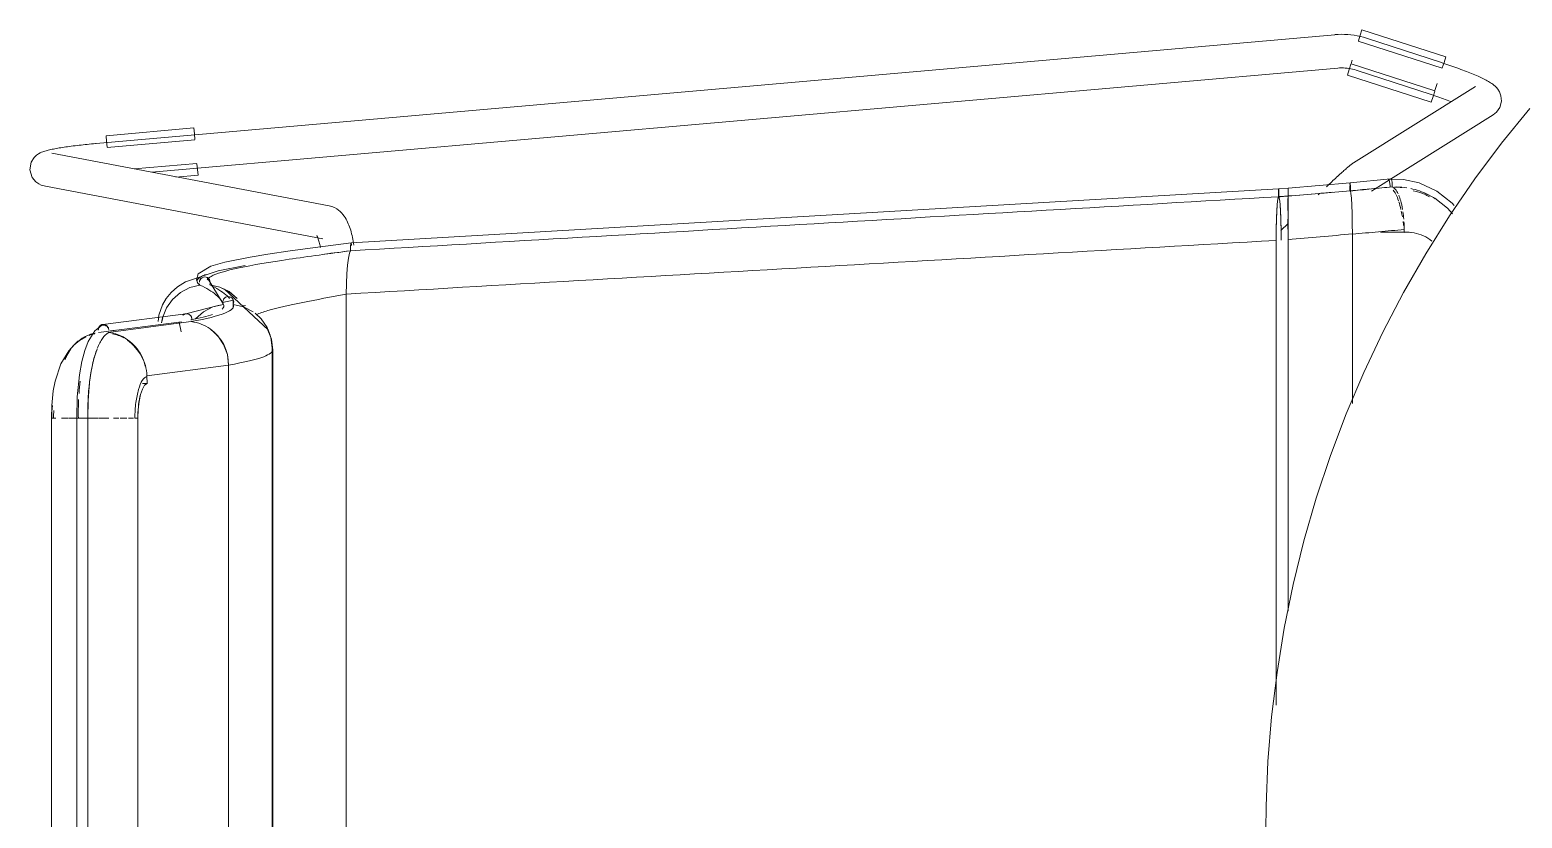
# Model space of a CAD drawing. Header units: millimetres. Extents: x 155927 to 317870, y -36033 to 97293.
# Drawn here: x 166205 to 166739, y 12310 to 12592 of the extents above; entities that cross this region are included whole.
import ezdxf

# ---------------------------------------------------------------- set-up
doc = ezdxf.new("R2010")
doc.units = ezdxf.units.MM
doc.header["$MEASUREMENT"] = 0
doc.layers.add('I-FURN', color=8, linetype='CONTINUOUS', lineweight=9)

msp = doc.modelspace()

# ---------------------------------------------------------------- linework, layer by layer
at = {"layer": 'I-FURN'}
for p, q in [((166681.13, 12590.31), (166681.76, 12592.26)), ((166681.76, 12592.26), (166711.76, 12582.57)), ((166672.07, 12590.54), (166228.75, 12551.6)), ((166672.12, 12590.55), (166672.07, 12590.55)), ((166673.26, 12590.63), (166672.12, 12590.55)), ((166674.4, 12590.66), (166673.26, 12590.63)), ((166675.54, 12590.64), (166674.4, 12590.66)), ((166676.68, 12590.58), (166675.54, 12590.64)), ((166677.82, 12590.47), (166676.68, 12590.58)), ((166678.95, 12590.32), (166677.82, 12590.47)), ((166680.08, 12590.12), (166678.95, 12590.32)), ((166681.19, 12589.88), (166680.08, 12590.12)), ((166680.45, 12588.22), (166710.46, 12578.53)), ((166680.49, 12588.34), (166681.13, 12590.31)), ((166682.3, 12589.59), (166681.19, 12589.88)), ((166683.39, 12589.26), (166682.3, 12589.59)), ((166710.21, 12580.55), (166683.39, 12589.26)), ((166677.88, 12580.25), (166678.25, 12581.41)), ((166711.76, 12582.57), (166711.13, 12580.62)), ((166248.77, 12541.31), (166673.12, 12578.59)), ((166673.12, 12578.59), (166673.78, 12578.64)), ((166673.78, 12578.64), (166674.45, 12578.66)), ((166674.45, 12578.66), (166675.11, 12578.65)), ((166675.11, 12578.65), (166675.77, 12578.61)), ((166675.77, 12578.61), (166676.43, 12578.55)), ((166676.43, 12578.55), (166677.09, 12578.47)), ((166676.54, 12576.11), (166677.17, 12578.06)), ((166676.54, 12576.11), (166706.55, 12566.42)), ((166677.09, 12578.47), (166677.74, 12578.35)), ((166677.17, 12578.06), (166677.81, 12580.03)), ((166677.74, 12578.35), (166678.38, 12578.21)), ((166707.85, 12570.46), (166677.85, 12580.15)), ((166678.38, 12578.21), (166679.03, 12578.05)), ((166679.03, 12578.05), (166679.66, 12577.86)), ((166679.66, 12577.86), (166679.68, 12577.85)), ((166679.68, 12577.85), (166706.5, 12569.14)), ((166710.66, 12580.4), (166710.21, 12580.55)), ((166711.13, 12580.62), (166710.5, 12578.65)), ((166711.4, 12580.15), (166710.66, 12580.4)), ((166712.14, 12579.91), (166711.4, 12580.15)), ((166712.87, 12579.66), (166712.14, 12579.91)), ((166713.6, 12579.41), (166712.87, 12579.66)), ((166714.32, 12579.16), (166713.6, 12579.41)), ((166715.04, 12578.9), (166714.32, 12579.16)), ((166715.75, 12578.65), (166715.04, 12578.9)), ((166716.44, 12578.39), (166715.75, 12578.65)), ((166717.13, 12578.14), (166716.44, 12578.39)), ((166717.81, 12577.88), (166717.13, 12578.14)), ((166718.48, 12577.63), (166717.81, 12577.88)), ((166719.13, 12577.38), (166718.48, 12577.63)), ((166719.77, 12577.12), (166719.13, 12577.38)), ((166720.4, 12576.87), (166719.77, 12577.12)), ((166721.01, 12576.62), (166720.4, 12576.87)), ((166721.6, 12576.38), (166721.01, 12576.62)), ((166722.18, 12576.13), (166721.6, 12576.38)), ((166722.74, 12575.89), (166722.18, 12576.13)), ((166723.29, 12575.65), (166722.74, 12575.89)), ((166722.36, 12572.06), (166678.78, 12544.75)), ((166707.88, 12570.56), (166708.68, 12573.04)), ((166723.81, 12575.41), (166723.29, 12575.65)), ((166724.32, 12575.18), (166723.81, 12575.41)), ((166724.82, 12574.94), (166724.32, 12575.18)), ((166725.29, 12574.71), (166724.82, 12574.94)), ((166725.75, 12574.48), (166725.29, 12574.71)), ((166726.19, 12574.26), (166725.75, 12574.48)), ((166726.61, 12574.03), (166726.19, 12574.26)), ((166727.02, 12573.8), (166726.61, 12574.03)), ((166727.42, 12573.56), (166727.02, 12573.8)), ((166727.81, 12573.32), (166727.42, 12573.56)), ((166728.2, 12573.06), (166727.81, 12573.32)), ((166728.59, 12572.78), (166728.2, 12573.06)), ((166728.99, 12572.47), (166728.59, 12572.78)), ((166729.42, 12572.1), (166728.99, 12572.47)), ((166729.88, 12571.64), (166729.42, 12572.1)), ((166730.4, 12571.01), (166729.88, 12571.64)), ((166730.97, 12570.1), (166730.4, 12571.01)), ((166706.83, 12569.03), (166706.5, 12569.14)), ((166707.18, 12568.37), (166706.55, 12566.42)), ((166707.52, 12568.8), (166706.83, 12569.03)), ((166707.81, 12570.34), (166707.18, 12568.37)), ((166708.21, 12568.57), (166707.52, 12568.8)), ((166708.89, 12568.34), (166708.21, 12568.57)), ((166709.57, 12568.1), (166708.89, 12568.34)), ((166710.25, 12567.87), (166709.57, 12568.1)), ((166710.91, 12567.63), (166710.25, 12567.87)), ((166711.57, 12567.4), (166710.91, 12567.63)), ((166712.22, 12567.16), (166711.57, 12567.4)), ((166712.85, 12566.93), (166712.22, 12567.16)), ((166713.48, 12566.69), (166712.85, 12566.93)), ((166731.49, 12568.72), (166730.97, 12570.1)), ((166731.08, 12564.51), (166731.67, 12566.74)), ((166731.67, 12566.74), (166731.49, 12568.72)), ((166691.97, 12538.86), (166728.73, 12561.89)), ((166729.85, 12562.78), (166728.73, 12561.89)), ((166729.85, 12562.78), (166731.08, 12564.51)), ((166741.83, 12564.17), (166731.75, 12551.75)), ((166232.36, 12554.41), (166263.77, 12557.17)), ((166263.77, 12557.17), (166263.95, 12555.13)), ((166263.95, 12555.13), (166264.13, 12553.06)), ((166210.87, 12549.03), (166211.27, 12549.14)), ((166211.27, 12549.14), (166211.69, 12549.25)), ((166211.69, 12549.25), (166212.11, 12549.35)), ((166212.11, 12549.35), (166212.56, 12549.44)), ((166212.56, 12549.44), (166213.02, 12549.54)), ((166213.02, 12549.54), (166213.49, 12549.64)), ((166213.49, 12549.64), (166213.99, 12549.73)), ((166213.99, 12549.73), (166214.5, 12549.83)), ((166214.5, 12549.83), (166215.04, 12549.92)), ((166215.04, 12549.92), (166215.59, 12550.01)), ((166215.59, 12550.01), (166216.16, 12550.1)), ((166216.16, 12550.1), (166216.74, 12550.2)), ((166216.74, 12550.2), (166217.35, 12550.29)), ((166217.35, 12550.29), (166217.97, 12550.38)), ((166217.97, 12550.38), (166218.6, 12550.47)), ((166218.6, 12550.47), (166219.25, 12550.56)), ((166219.25, 12550.56), (166219.91, 12550.64)), ((166219.91, 12550.64), (166220.59, 12550.73)), ((166220.59, 12550.73), (166221.28, 12550.82)), ((166221.28, 12550.82), (166221.97, 12550.9)), ((166221.97, 12550.9), (166222.68, 12550.98)), ((166222.68, 12550.98), (166223.4, 12551.07)), ((166223.4, 12551.07), (166224.13, 12551.15)), ((166224.13, 12551.15), (166224.86, 12551.22)), ((166224.86, 12551.22), (166225.6, 12551.3)), ((166225.6, 12551.3), (166226.34, 12551.37)), ((166226.34, 12551.37), (166227.09, 12551.45)), ((166227.09, 12551.45), (166227.84, 12551.52)), ((166227.84, 12551.52), (166228.59, 12551.58)), ((166228.59, 12551.58), (166228.75, 12551.6)), ((166232.54, 12552.37), (166232.36, 12554.41)), ((166232.72, 12550.3), (166232.54, 12552.37)), ((166232.73, 12550.18), (166264.14, 12552.94)), ((166731.75, 12551.75), (166722.18, 12538.93)), ((166205.08, 12542.22), (166205.56, 12544.98)), ((166205.56, 12544.98), (166206.6, 12546.63)), ((166206.6, 12546.63), (166207.51, 12547.49)), ((166207.51, 12547.49), (166208.21, 12547.96)), ((166208.21, 12547.96), (166208.77, 12548.27)), ((166208.77, 12548.27), (166209.25, 12548.48)), ((166209.25, 12548.48), (166209.68, 12548.65)), ((166209.68, 12548.65), (166210.08, 12548.79)), ((166210.08, 12548.79), (166210.48, 12548.92)), ((166210.48, 12548.92), (166210.87, 12549.03)), ((166312.19, 12529.3), (166212.9, 12548.12)), ((166264.88, 12544.49), (166242.4, 12542.52)), ((166264.89, 12544.37), (166265.08, 12542.3)), ((166677.52, 12543.83), (166677.29, 12543.64)), ((166677.74, 12544.01), (166677.52, 12543.83)), ((166677.97, 12544.18), (166677.74, 12544.01)), ((166678.2, 12544.35), (166677.97, 12544.18)), ((166678.45, 12544.54), (166678.2, 12544.35)), ((166678.78, 12544.75), (166678.45, 12544.54)), ((166205.91, 12539.47), (166205.08, 12542.22)), ((166205.91, 12539.47), (166207.23, 12537.89)), ((166257.36, 12539.57), (166265.26, 12540.26)), ((166265.08, 12542.3), (166265.26, 12540.26)), ((166671.83, 12538.74), (166671.39, 12538.33)), ((166672.27, 12539.15), (166671.83, 12538.74)), ((166672.69, 12539.54), (166672.27, 12539.15)), ((166673.1, 12539.92), (166672.69, 12539.54)), ((166673.51, 12540.29), (166673.1, 12539.92)), ((166673.9, 12540.64), (166673.51, 12540.29)), ((166674.27, 12540.98), (166673.9, 12540.64)), ((166674.64, 12541.31), (166674.27, 12540.98)), ((166674.99, 12541.63), (166674.64, 12541.31)), ((166675.33, 12541.93), (166674.99, 12541.63)), ((166675.65, 12542.22), (166675.33, 12541.93)), ((166675.96, 12542.49), (166675.65, 12542.22)), ((166676.25, 12542.75), (166675.96, 12542.49)), ((166676.53, 12542.99), (166676.25, 12542.75)), ((166676.8, 12543.22), (166676.53, 12542.99)), ((166677.05, 12543.44), (166676.8, 12543.22)), ((166677.29, 12543.64), (166677.05, 12543.44)), ((166677.51, 12537.5), (166692, 12538.93)), ((166685.15, 12534.58), (166691.59, 12538.62)), ((166696.57, 12538.72), (166691.11, 12538.8)), ((166702.22, 12537.5), (166696.57, 12538.72)), ((166722.18, 12538.93), (166713.12, 12525.74)), ((166207.23, 12537.89), (166208.31, 12537.14)), ((166208.31, 12537.14), (166209.12, 12536.77)), ((166209.12, 12536.77), (166209.74, 12536.55)), ((166209.74, 12536.55), (166210.25, 12536.42)), ((166210.25, 12536.42), (166210.67, 12536.33)), ((166210.67, 12536.33), (166309.96, 12517.51)), ((166320.04, 12516.11), (166651.95, 12535.4)), ((166651.86, 12534.47), (166651.84, 12534.02)), ((166651.84, 12534.02), (166651.84, 12533.53)), ((166651.84, 12533.53), (166651.84, 12533.04)), ((166651.87, 12534.85), (166651.86, 12534.47)), ((166651.9, 12535.15), (166651.87, 12534.85)), ((166651.92, 12535.33), (166651.9, 12535.15)), ((166651.95, 12535.4), (166651.92, 12535.33)), ((166655.31, 12535.67), (166651.95, 12535.41)), ((166651.98, 12535.33), (166651.95, 12535.4)), ((166652, 12535.14), (166651.98, 12535.33)), ((166652.03, 12534.85), (166652, 12535.14)), ((166652.04, 12534.47), (166652.03, 12534.85)), ((166652.06, 12534.01), (166652.04, 12534.47)), ((166652.06, 12533.52), (166652.06, 12534.01)), ((166652.06, 12533.03), (166652.06, 12533.52)), ((166655.31, 12535.61), (166655.3, 12535.42)), ((166655.3, 12535.42), (166655.31, 12535.6)), ((166655.3, 12535.12), (166655.3, 12535.42)), ((166655.3, 12535.42), (166655.3, 12535.12)), ((166655.3, 12534.74), (166655.3, 12535.12)), ((166655.3, 12535.12), (166655.3, 12534.74)), ((166655.3, 12534.29), (166655.3, 12534.74)), ((166655.3, 12534.74), (166655.3, 12534.29)), ((166655.3, 12533.8), (166655.3, 12534.29)), ((166655.3, 12534.29), (166655.3, 12533.8)), ((166655.3, 12533.3), (166655.3, 12533.8)), ((166655.3, 12533.8), (166655.3, 12533.3)), ((166655.3, 12532.83), (166655.3, 12533.3)), ((166655.3, 12533.3), (166655.3, 12532.83)), ((166655.31, 12535.68), (166677.51, 12537.5)), ((166655.31, 12535.61), (166655.31, 12535.68)), ((166655.31, 12535.68), (166655.31, 12535.61)), ((166655.31, 12535.6), (166655.31, 12535.67)), ((166655.31, 12535.67), (166655.31, 12535.61)), ((166655.31, 12535.61), (166655.31, 12535.42)), ((166655.31, 12535.42), (166655.31, 12535.61)), ((166655.31, 12535.42), (166655.31, 12535.13)), ((166655.31, 12535.13), (166655.31, 12535.42)), ((166655.31, 12535.13), (166655.32, 12534.74)), ((166655.32, 12534.75), (166655.31, 12535.13)), ((166655.32, 12534.3), (166655.32, 12534.75)), ((166655.32, 12534.74), (166655.32, 12534.29)), ((166655.32, 12533.81), (166655.32, 12534.3)), ((166655.32, 12534.29), (166655.32, 12533.8)), ((166655.32, 12533.31), (166655.32, 12533.81)), ((166655.32, 12533.8), (166655.32, 12533.31)), ((166655.32, 12533.31), (166655.32, 12532.84)), ((166655.32, 12532.84), (166655.32, 12533.31)), ((166666.55, 12533.77), (166666.05, 12533.29)), ((166669.52, 12536.59), (166669.04, 12536.13)), ((166670, 12537.03), (166669.52, 12536.59)), ((166670.47, 12537.47), (166670, 12537.03)), ((166670.93, 12537.91), (166670.47, 12537.47)), ((166671.39, 12538.33), (166670.93, 12537.91)), ((166677.42, 12536.58), (166677.41, 12536.13)), ((166677.41, 12536.12), (166677.42, 12536.58)), ((166677.41, 12536.13), (166677.41, 12535.64)), ((166677.41, 12535.63), (166677.41, 12536.12)), ((166677.41, 12535.64), (166677.41, 12535.14)), ((166677.41, 12535.14), (166677.41, 12535.63)), ((166677.41, 12535.14), (166677.42, 12534.67)), ((166677.42, 12534.66), (166677.41, 12535.14)), ((166677.46, 12537.25), (166677.44, 12536.96)), ((166677.44, 12536.96), (166677.46, 12537.25)), ((166677.48, 12537.44), (166677.46, 12537.25)), ((166677.46, 12537.25), (166677.48, 12537.44)), ((166677.51, 12537.5), (166677.48, 12537.44)), ((166677.48, 12537.44), (166677.51, 12537.5)), ((166677.51, 12537.5), (166677.54, 12537.43)), ((166677.54, 12537.44), (166677.51, 12537.5)), ((166677.56, 12537.25), (166677.54, 12537.44)), ((166677.58, 12536.95), (166677.56, 12537.25)), ((166677.56, 12537.24), (166677.58, 12536.95)), ((166677.6, 12536.57), (166677.58, 12536.95)), ((166677.58, 12536.95), (166677.6, 12536.56)), ((166677.61, 12536.11), (166677.6, 12536.57)), ((166677.6, 12536.56), (166677.61, 12536.11)), ((166677.6, 12534.65), (166677.61, 12535.12)), ((166677.61, 12535.12), (166677.6, 12534.65)), ((166677.6, 12534.65), (166677.79, 12533.77)), ((166677.8, 12533.76), (166677.6, 12534.65)), ((166677.61, 12535.62), (166677.61, 12536.11)), ((166677.61, 12536.11), (166677.61, 12535.62)), ((166677.61, 12535.12), (166677.61, 12535.62)), ((166677.61, 12535.62), (166677.61, 12535.12)), ((166677.8, 12533.76), (166677.97, 12532.05)), ((166677.97, 12532.03), (166677.8, 12533.76)), ((166708.53, 12534.6), (166702.22, 12537.5)), ((166707.82, 12532.03), (166704.13, 12533.94)), ((166714.06, 12530.26), (166708.53, 12534.6)), ((166312.19, 12529.3), (166313.18, 12529.05)), ((166313.18, 12529.05), (166314.08, 12528.68)), ((166314.08, 12528.68), (166314.87, 12528.24)), ((166314.87, 12528.24), (166315.55, 12527.76)), ((166651.45, 12529.93), (166651.28, 12527.43)), ((166651.64, 12531.68), (166651.45, 12529.93)), ((166651.85, 12532.57), (166651.64, 12531.68)), ((166651.84, 12533.04), (166651.85, 12532.57)), ((166652.05, 12532.56), (166652.06, 12533.03)), ((166652.26, 12531.66), (166652.05, 12532.56)), ((166652.45, 12529.91), (166652.26, 12531.66)), ((166652.61, 12527.41), (166652.45, 12529.91)), ((166655.26, 12527.68), (166655.27, 12530.18)), ((166655.27, 12530.18), (166655.26, 12527.69)), ((166655.29, 12531.94), (166655.27, 12530.18)), ((166655.27, 12530.18), (166655.29, 12531.93)), ((166655.32, 12532.84), (166655.33, 12531.95)), ((166655.33, 12531.95), (166655.32, 12532.84)), ((166655.33, 12531.95), (166655.34, 12530.2)), ((166655.34, 12530.2), (166655.33, 12531.95)), ((166655.34, 12530.2), (166655.36, 12527.7)), ((166655.36, 12527.7), (166655.34, 12530.2)), ((166678.13, 12529.55), (166677.97, 12532.03)), ((166677.97, 12532.03), (166678.12, 12529.59)), ((166678.12, 12529.59), (166678.24, 12526.52)), ((166678.24, 12526.45), (166678.13, 12529.55)), ((166712.4, 12528.53), (166707.82, 12532.03)), ((166714.13, 12526.45), (166712.4, 12528.53)), ((166714.7, 12529.47), (166714.06, 12530.26)), ((166315.55, 12527.76), (166316.15, 12527.25)), ((166316.15, 12527.25), (166316.67, 12526.73)), ((166316.67, 12526.73), (166317.12, 12526.2)), ((166317.12, 12526.2), (166317.52, 12525.67)), ((166317.52, 12525.67), (166317.88, 12525.13)), ((166317.88, 12525.13), (166318.21, 12524.59)), ((166318.21, 12524.59), (166318.5, 12524.06)), ((166318.5, 12524.06), (166318.77, 12523.5)), ((166318.77, 12523.5), (166319.02, 12522.94)), ((166319.02, 12522.94), (166319.26, 12522.37)), ((166651.16, 12524.3), (166651.08, 12520.73)), ((166651.28, 12527.43), (166651.16, 12524.3)), ((166652.74, 12524.29), (166652.61, 12527.41)), ((166655.37, 12523.01), (166652.7, 12520.44)), ((166652.82, 12520.74), (166652.74, 12524.29)), ((166655.25, 12521), (166655.25, 12524.56)), ((166655.25, 12524.56), (166655.25, 12521)), ((166655.36, 12527.7), (166655.36, 12524.57)), ((166655.36, 12524.57), (166655.36, 12527.7)), ((166655.37, 12521), (166655.36, 12524.57)), ((166655.36, 12524.56), (166655.37, 12521)), ((166678.24, 12526.45), (166678.31, 12523.01)), ((166678.31, 12523.01), (166678.24, 12526.45)), ((166678.34, 12519.15), (166678.31, 12522.92)), ((166678.31, 12522.92), (166678.34, 12519.27)), ((166713.12, 12525.74), (166704.6, 12512.2)), ((166307.73, 12518.73), (166307.75, 12518.71)), ((166307.75, 12518.71), (166307.79, 12518.64)), ((166307.79, 12518.64), (166307.84, 12518.55)), ((166307.84, 12518.55), (166307.91, 12518.4)), ((166307.91, 12518.4), (166308, 12518.2)), ((166308, 12518.2), (166308.09, 12517.97)), ((166308.09, 12517.97), (166308.19, 12517.7)), ((166308.19, 12517.7), (166308.3, 12517.4)), ((166308.3, 12517.4), (166308.41, 12517.06)), ((166319.26, 12522.37), (166319.48, 12521.79)), ((166319.48, 12521.79), (166319.68, 12521.2)), ((166319.68, 12521.2), (166319.88, 12520.6)), ((166319.88, 12520.6), (166320.06, 12519.98)), ((166320.06, 12519.98), (166320.23, 12519.35)), ((166320.23, 12519.35), (166320.39, 12518.71)), ((166320.39, 12518.71), (166320.55, 12518.05)), ((166320.55, 12518.05), (166320.69, 12517.38)), ((166320.69, 12517.38), (166320.82, 12516.7)), ((166651.08, 12520.73), (166651.06, 12516.95)), ((166652.84, 12517.06), (166652.82, 12520.74)), ((166655.37, 12521), (166655.37, 12517.21)), ((166655.37, 12517.21), (166655.37, 12521)), ((166655.37, 12517.21), (166655.37, 12384.38)), ((166655.37, 12384.38), (166655.37, 12517.21)), ((166678.34, 12458.6), (166678.34, 12519.15)), ((166678.34, 12519.15), (166678.34, 12458.6)), ((166698.13, 12519.86), (166688.38, 12519.86)), ((166696.89, 12520.85), (166696.89, 12519.81)), ((166290.24, 12512.02), (166283.92, 12510.98)), ((166298.25, 12513.2), (166290.24, 12512.02)), ((166308.18, 12514.56), (166298.25, 12513.2)), ((166320.04, 12516.11), (166308.18, 12514.56)), ((166308.41, 12517.06), (166308.52, 12516.7)), ((166308.52, 12516.7), (166308.62, 12516.3)), ((166308.62, 12516.3), (166308.73, 12515.88)), ((166308.73, 12515.88), (166308.83, 12515.43)), ((166308.83, 12515.43), (166308.93, 12514.96)), ((166308.93, 12514.96), (166309.03, 12514.47)), ((166319.45, 12512.34), (166319.08, 12510.6)), ((166319.09, 12510.61), (166319.45, 12512.34)), ((166319.45, 12512.34), (166319.85, 12513.25)), ((166319.85, 12513.25), (166319.45, 12512.34)), ((166319.84, 12514.71), (166319.83, 12514.21)), ((166319.83, 12514.22), (166319.84, 12514.71)), ((166319.83, 12513.72), (166319.83, 12514.22)), ((166319.83, 12514.21), (166319.83, 12513.72)), ((166319.83, 12513.72), (166319.85, 12513.25)), ((166319.85, 12513.25), (166319.83, 12513.72)), ((166319.86, 12515.16), (166319.84, 12514.71)), ((166319.84, 12514.71), (166319.86, 12515.16)), ((166319.89, 12515.55), (166319.86, 12515.16)), ((166319.86, 12515.16), (166319.89, 12515.55)), ((166319.89, 12515.55), (166319.94, 12515.85)), ((166319.94, 12515.84), (166319.89, 12515.55)), ((166320.09, 12516.05), (166320.04, 12516.11)), ((166320.04, 12516.11), (166320.09, 12516.05)), ((166320.14, 12515.87), (166320.19, 12515.58)), ((166320.19, 12515.57), (166320.14, 12515.86)), ((166320.19, 12515.58), (166320.22, 12515.2)), ((166320.22, 12515.19), (166320.19, 12515.57)), ((166320.82, 12516.7), (166320.95, 12516.01)), ((166320.95, 12516.01), (166321.06, 12515.3)), ((166651.06, 12516.95), (166651.06, 12350.68)), ((166651.06, 12350.68), (166651.06, 12516.95)), ((166704.6, 12512.2), (166696.63, 12498.32)), ((166269.9, 12507.78), (166265.27, 12505.01)), ((166274.9, 12509.18), (166269.9, 12507.78)), ((166282.13, 12508), (166272.46, 12506.1)), ((166283.92, 12510.98), (166274.9, 12509.18)), ((166318.77, 12508.1), (166318.53, 12505)), ((166318.54, 12505.05), (166318.77, 12508.1)), ((166319.08, 12510.6), (166318.77, 12508.1)), ((166318.78, 12508.13), (166319.09, 12510.6)), ((166260.75, 12502.11), (166257.92, 12500.3)), ((166272.46, 12506.1), (166260.75, 12502.11)), ((166265.27, 12505.01), (166264.74, 12502.82)), ((166264.74, 12502.82), (166265.03, 12501.91)), ((166265.75, 12501.97), (166265.82, 12502.46)), ((166265.82, 12502.46), (166265.75, 12501.97)), ((166265.96, 12501), (166265.79, 12501.47)), ((166265.79, 12501.47), (166265.95, 12501)), ((166266.02, 12502.92), (166265.82, 12502.46)), ((166265.82, 12502.46), (166266.02, 12502.91)), ((166266.32, 12503.31), (166266.02, 12502.92)), ((166266.02, 12502.91), (166266.33, 12503.3)), ((166266.72, 12503.61), (166266.32, 12503.31)), ((166266.33, 12503.3), (166266.72, 12503.6)), ((166266.72, 12503.6), (166267.17, 12503.8)), ((166267.17, 12503.8), (166266.72, 12503.61)), ((166267.17, 12503.8), (166267.66, 12503.87)), ((166267.66, 12503.87), (166267.17, 12503.8)), ((166267.66, 12503.87), (166268.14, 12503.81)), ((166268.14, 12503.82), (166267.66, 12503.87)), ((166268.6, 12503.63), (166268.14, 12503.82)), ((166268.14, 12503.81), (166268.6, 12503.63)), ((166268.51, 12503.68), (166274.22, 12494.29)), ((166268.6, 12503.63), (166269, 12503.34)), ((166269.01, 12503.34), (166268.6, 12503.63)), ((166269, 12503.34), (166269.32, 12502.96)), ((166269.32, 12502.97), (166269.01, 12503.34)), ((166269.53, 12502.52), (166269.32, 12502.97)), ((166269.32, 12502.96), (166269.53, 12502.51)), ((166269.59, 12501.52), (166269.44, 12501.05)), ((166269.44, 12501.05), (166269.59, 12501.52)), ((166269.62, 12502.02), (166269.53, 12502.52)), ((166269.53, 12502.51), (166269.62, 12502.02)), ((166269.62, 12502.02), (166269.59, 12501.52)), ((166269.59, 12501.52), (166269.62, 12502.02)), ((166318.32, 12497.77), (166318.38, 12501.47)), ((166318.38, 12501.46), (166318.32, 12497.7)), ((166318.38, 12501.53), (166318.53, 12505)), ((166318.53, 12505), (166318.38, 12501.46)), ((166253.9, 12496.14), (166252.56, 12493.87)), ((166255.68, 12498.3), (166253.9, 12496.14)), ((166256.18, 12495.87), (166254, 12492.79)), ((166257.92, 12500.3), (166255.68, 12498.3)), ((166259, 12498.35), (166256.18, 12495.87)), ((166262.32, 12500.09), (166259, 12498.35)), ((166265.95, 12501), (166262.32, 12500.09)), ((166269.44, 12501.05), (166273.05, 12500.26)), ((166273.06, 12500.27), (166269.44, 12501.05)), ((166273.05, 12500.26), (166276.38, 12498.61)), ((166276.38, 12498.63), (166273.06, 12500.27)), ((166274.21, 12495.5), (166274.41, 12495.95)), ((166274.41, 12495.95), (166274.21, 12495.5)), ((166274.41, 12495.95), (166274.72, 12496.33)), ((166274.72, 12496.33), (166274.41, 12495.95)), ((166274.71, 12499.56), (166290.4, 12484.96)), ((166275.12, 12496.63), (166274.72, 12496.33)), ((166274.72, 12496.33), (166275.13, 12496.62)), ((166275.59, 12496.82), (166275.12, 12496.63)), ((166275.13, 12496.62), (166275.59, 12496.81)), ((166275.59, 12496.81), (166276.08, 12496.88)), ((166276.08, 12496.88), (166275.59, 12496.82)), ((166276.08, 12496.88), (166276.57, 12496.81)), ((166276.57, 12496.82), (166276.08, 12496.88)), ((166279.21, 12496.22), (166276.38, 12498.63)), ((166276.38, 12498.61), (166279.22, 12496.22)), ((166277.03, 12496.63), (166276.57, 12496.82)), ((166276.57, 12496.81), (166277.03, 12496.62)), ((166277.43, 12496.33), (166277.03, 12496.63)), ((166277.03, 12496.62), (166277.43, 12496.33)), ((166277.43, 12496.33), (166277.74, 12495.95)), ((166277.75, 12495.95), (166277.43, 12496.33)), ((166277.74, 12495.95), (166277.95, 12495.5)), ((166277.95, 12495.5), (166277.75, 12495.95)), ((166277.8, 12495.85), (166277.85, 12492.97)), ((166318.32, 12497.7), (166318.32, 12114.3)), ((166318.32, 12114.3), (166318.32, 12497.7)), ((166696.63, 12498.32), (166689.22, 12484.15)), ((166231.16, 12486.87), (166260.94, 12490.73)), ((166252.56, 12493.87), (166251.27, 12490.27)), ((166254, 12492.79), (166252.6, 12489.28)), ((166260.26, 12490.49), (166259.88, 12490.2)), ((166260.7, 12490.68), (166260.26, 12490.49)), ((166261.17, 12490.74), (166260.7, 12490.68)), ((166260.86, 12490.71), (166272.48, 12493.68)), ((166261.64, 12490.68), (166261.17, 12490.74)), ((166262.08, 12490.49), (166261.64, 12490.68)), ((166262.47, 12490.19), (166262.08, 12490.49)), ((166267.21, 12491.39), (166264.34, 12488.89)), ((166270.61, 12493.15), (166267.21, 12491.39)), ((166274.32, 12494.04), (166270.61, 12493.15)), ((166272.48, 12493.68), (166274.34, 12494.01)), ((166277.93, 12495.55), (166274.04, 12494.72)), ((166274.21, 12495.5), (166274.12, 12495.01)), ((166274.12, 12495.01), (166274.16, 12494.51)), ((166274.13, 12495), (166274.21, 12495.5)), ((166274.16, 12494.51), (166274.13, 12495)), ((166274.33, 12494.04), (166274.16, 12494.51)), ((166274.16, 12494.51), (166274.32, 12494.04)), ((166277.99, 12494.51), (166277.83, 12494.04)), ((166277.83, 12494.04), (166277.99, 12494.51)), ((166281.54, 12493.15), (166277.83, 12494.04)), ((166277.95, 12495.5), (166278.03, 12495)), ((166278.03, 12495.01), (166277.95, 12495.5)), ((166277.99, 12494.51), (166278.03, 12495.01)), ((166278.03, 12495), (166277.99, 12494.51)), ((166284.94, 12491.39), (166281.54, 12493.15)), ((166281.54, 12493.14), (166284.93, 12491.39)), ((166287.81, 12488.89), (166285.65, 12490.88)), ((166285.65, 12490.87), (166287.81, 12488.88)), ((166230.66, 12486.52), (166228.28, 12484.62)), ((166229.6, 12484.03), (166259.3, 12487.88)), ((166262.85, 12487.9), (166233.15, 12484.06)), ((166251.27, 12490.27), (166250.97, 12488)), ((166252.6, 12489.28), (166252.23, 12487.53)), ((166252.24, 12487.53), (166252.61, 12489.27)), ((166258.52, 12487.75), (166259.21, 12484.26)), ((166262.77, 12489.81), (166262.47, 12490.19)), ((166262.96, 12489.36), (166262.77, 12489.81)), ((166263.04, 12488.87), (166262.96, 12489.36)), ((166263, 12488.37), (166263.04, 12488.87)), ((166272.35, 12482.78), (166269.61, 12485.27)), ((166289.98, 12485.75), (166287.81, 12488.89)), ((166287.81, 12488.88), (166289.98, 12485.75)), ((166289.81, 12486.06), (166291.53, 12481.6)), ((166289.98, 12485.75), (166291.34, 12482.18)), ((166291.35, 12482.18), (166289.98, 12485.75)), ((166222.9, 12481.16), (166220.83, 12479.49)), ((166225.17, 12482.49), (166222.9, 12481.16)), ((166225.98, 12480.8), (166224.79, 12477.63)), ((166228.28, 12484.62), (166225.98, 12480.8)), ((166235.57, 12484.81), (166233.13, 12484.49)), ((166274.43, 12479.67), (166272.35, 12482.78)), ((166290.4, 12484.96), (166291.11, 12483.04)), ((166291.34, 12482.18), (166291.82, 12478.39)), ((166291.82, 12478.39), (166291.35, 12482.18)), ((166291.53, 12481.6), (166291.97, 12477.85)), ((166689.22, 12484.15), (166682.38, 12469.68)), ((166219, 12477.51), (166216.13, 12472.8)), ((166220.83, 12479.49), (166219, 12477.51)), ((166224.79, 12477.63), (166223.71, 12473.59)), ((166228.03, 12474.66), (166227.06, 12470.22)), ((166229.12, 12478.09), (166228.03, 12474.66)), ((166275.75, 12476.12), (166274.43, 12479.67)), ((166276.22, 12472.35), (166275.75, 12476.12)), ((166291.82, 12478.39), (166291.82, 12133.6)), ((166291.82, 12133.6), (166291.82, 12478.39)), ((166291.97, 12438.94), (166291.97, 12477.85)), ((166216.13, 12472.8), (166214.11, 12466.65)), ((166223.71, 12473.59), (166222.84, 12468.87)), ((166227.06, 12470.22), (166226.47, 12466.21)), ((166246.95, 12468.49), (166276.22, 12472.35)), ((166276.22, 12472.35), (166276.22, 12139.64)), ((166276.22, 12139.64), (166276.22, 12472.35)), ((166682.38, 12469.68), (166676.13, 12454.96)), ((166214.11, 12466.65), (166213.46, 12463.15)), ((166222.84, 12468.87), (166222.04, 12460.98)), ((166226.47, 12466.21), (166225.93, 12459.65)), ((166244.69, 12461.8), (166245.36, 12463.79)), ((166247.01, 12465.78), (166245.35, 12465.78)), ((166245.36, 12463.79), (166246.15, 12465.14)), ((166246.15, 12465.14), (166247.01, 12465.78)), ((166247.01, 12465.78), (166246.95, 12468.49)), ((166213.46, 12463.15), (166212.94, 12457.94)), ((166222.04, 12460.98), (166221.89, 12453.42)), ((166225.93, 12459.65), (166225.85, 12453.42)), ((166243.86, 12456.46), (166244.18, 12459.31)), ((166244.18, 12459.31), (166244.69, 12461.8)), ((166212.94, 12457.94), (166212.86, 12453.42)), ((166213.03, 12453.42), (166212.86, 12453.42)), ((166212.86, 12453.42), (166212.86, 12158.57)), ((166212.87, 12453.42), (166214.35, 12453.42)), ((166216.38, 12453.42), (166218.95, 12453.42)), ((166222.14, 12453.42), (166219.11, 12453.42)), ((166219.12, 12453.42), (166222.14, 12453.42)), ((166221.89, 12453.42), (166221.89, 12158.57)), ((166221.89, 12453.42), (166225.74, 12453.42)), ((166221.96, 12453.42), (166221.89, 12453.42)), ((166222.16, 12453.42), (166221.96, 12453.42)), ((166222.46, 12453.42), (166222.16, 12453.42)), ((166222.85, 12453.42), (166222.46, 12453.42)), ((166223.31, 12453.42), (166222.85, 12453.42)), ((166223.8, 12453.42), (166223.31, 12453.42)), ((166224.3, 12453.42), (166223.8, 12453.42)), ((166224.77, 12453.42), (166224.3, 12453.42)), ((166225.19, 12453.42), (166224.77, 12453.42)), ((166225.52, 12453.42), (166225.19, 12453.42)), ((166225.74, 12453.42), (166225.52, 12453.42)), ((166229.64, 12453.42), (166225.83, 12453.42)), ((166225.83, 12453.42), (166229.64, 12453.42)), ((166225.86, 12158.57), (166225.86, 12453.42)), ((166229.83, 12453.42), (166233.39, 12453.42)), ((166235.02, 12453.42), (166236.86, 12453.42)), ((166237.38, 12453.42), (166239.84, 12453.42)), ((166240.43, 12453.42), (166242.17, 12453.42)), ((166243.7, 12453.42), (166243.7, 12158.57)), ((166243.76, 12453.42), (166243.86, 12456.46)), ((166243.76, 12158.57), (166243.76, 12453.42)), ((166676.13, 12454.96), (166670.47, 12439.99)), ((166291.97, 12134.14), (166291.97, 12438.94)), ((166670.47, 12439.99), (166665.41, 12424.81)), ((166665.41, 12424.81), (166660.97, 12409.44)), ((166660.97, 12409.44), (166657.14, 12393.91)), ((166657.14, 12393.91), (166653.94, 12378.23)), ((166653.94, 12378.23), (166651.36, 12362.44)), ((166651.36, 12362.44), (166649.42, 12346.56)), ((166649.42, 12346.56), (166648.12, 12330.62)), ((166648.12, 12330.62), (166647.45, 12314.63)), ((166647.45, 12314.63), (166647.36, 12306))]:
    msp.add_line(p, q, dxfattribs=at)
for centre, major_axis, ratio, start_param, end_param in [((166261.17, 12488.78), (0, -1.96), 0.955139, 1.359855, 3.903556), ((166261.15, 12472.22), (0, -15.78), 0.955139, 2.787556, 3.029056), ((166261.15, 12472.22), (0, -15.78), 0.955139, 2.545839, 2.787386), ((166261.15, 12472.22), (0, -15.78), 0.955139, 1.579038, 2.545717), ((166217.13, 12453.42), (0, -12.4), 0.287441, 4.492176, 4.712389), ((166228.61, 12453.42), (15.75, 0), 0.000004, 0.290246, 0.472486)]:
    msp.add_ellipse(centre, major_axis=major_axis, ratio=ratio, start_param=start_param, end_param=end_param, dxfattribs=at)
for points, knots in [([(166691.82, 12535.99), (166691.83, 12536.21), (166691.83, 12536.7), (166691.74, 12537.45), (166691.59, 12538.12), (166691.42, 12538.55), (166691.3, 12538.7), (166691.25, 12538.74)], [-1, -1, -1, -1, -0.90625, -0.8125, -0.71875, -0.625, -0.5625, -0.5625, -0.5625, -0.5625]), ([(166692.15, 12538.88), (166692.17, 12538.86), (166692.22, 12538.81), (166692.3, 12538.71), (166692.39, 12538.52), (166692.5, 12538.19), (166692.57, 12537.8), (166692.61, 12537.44), (166692.62, 12537.07), (166692.62, 12536.62), (166692.58, 12536.27), (166692.56, 12536.09)], [0.5555556, 0.5555556, 0.5555556, 0.5555556, 0.5833333, 0.6180556, 0.6527778, 0.7222222, 0.7916667, 0.8263889, 0.8611111, 0.9305556, 1, 1, 1, 1]), ([(166651.85, 12532.57), (166651.84, 12532.79), (166651.84, 12533.28), (166651.84, 12533.91), (166651.85, 12534.38), (166651.87, 12534.79), (166651.9, 12535.24), (166651.93, 12535.4), (166651.95, 12535.41)], [-1, -1, -1, -1, -0.90625, -0.8125, -0.765625, -0.71875, -0.625, -0.501507, -0.501507, -0.501507, -0.501507]), ([(166651.95, 12535.41), (166651.97, 12535.4), (166652, 12535.26), (166652.03, 12534.87), (166652.05, 12534.48), (166652.06, 12534.02), (166652.06, 12533.53), (166652.06, 12533.03), (166652.05, 12532.71), (166652.05, 12532.56)], [-0.5, -0.5, -0.5, -0.5, -0.375, -0.3125, -0.25, -0.1875, -0.125, -0.0625, 0, 0, 0, 0]), ([(166671.31, 12534.16), (166669.66, 12534.02), (166664.33, 12533.58), (166658.99, 12533.14), (166655.3, 12532.83)], [0.2766114, 0.2766114, 0.2766114, 0.2766114, 0.5, 1, 1, 1, 1]), ([(166692.56, 12536.09), (166692.95, 12535.94), (166693.7, 12535.38), (166694.39, 12534.25), (166694.71, 12533.57)], [0, 0, 0, 0, 0.1666667, 0.3309695, 0.3309695, 0.3309695, 0.3309695]), ([(166699.24, 12535.49), (166701.32, 12535.04), (166704.36, 12534.04), (166707.09, 12532.43), (166707.96, 12531.84)], [0.1790832, 0.1790832, 0.1790832, 0.1790832, 0.3333333, 0.408557, 0.408557, 0.408557, 0.408557]), ([(166705.9, 12532.56), (166705.31, 12532.9), (166703.46, 12533.92), (166701.48, 12534.42), (166700.11, 12534.64)], [0.6175454, 0.6175454, 0.6175454, 0.6175454, 0.6666667, 0.7702374, 0.7702374, 0.7702374, 0.7702374]), ([(166651.06, 12516.95), (166651.06, 12518.22), (166651.07, 12520.77), (166651.15, 12524.37), (166651.28, 12527.54), (166651.5, 12530.9), (166651.71, 12532.29), (166651.85, 12532.57)], [-1, -1, -1, -1, -0.833333, -0.666667, -0.5, -0.333333, 0, 0, 0, 0]), ([(166652.05, 12532.56), (166652.19, 12532.27), (166652.4, 12530.88), (166652.62, 12527.53), (166652.75, 12524.37), (166652.82, 12520.81), (166652.84, 12518.3), (166652.84, 12517.06)], [-1, -1, -1, -1, -0.6666667, -0.5, -0.3333333, -0.1666667, -0.003964, -0.003964, -0.003964, -0.003964]), ([(166694.92, 12533.09), (166695.17, 12532.5), (166695.7, 12531), (166696.09, 12529.15), (166696.29, 12528.06)], [0.3680344, 0.3680344, 0.3680344, 0.3680344, 0.5, 0.6666667, 0.6666667, 0.6666667, 0.6666667]), ([(166696.89, 12519.81), (166699.28, 12520.02), (166702.88, 12519.39), (166705.88, 12517.46), (166706.78, 12516.7)], [0, 0, 0, 0, 0.3333333, 0.5, 0.5, 0.5, 0.5]), ([(166268.56, 12502.88), (166268.75, 12503.28), (166270.35, 12504.71), (166278.65, 12507.15), (166297.09, 12510.2), (166312.3, 12512.23), (166319.85, 12513.25)], [0.1500589, 0.1500589, 0.1500589, 0.1500589, 0.25, 0.5, 0.75, 1, 1, 1, 1]), ([(166265.95, 12501), (166264.4, 12502.02), (166264.63, 12503.28), (166267.53, 12504.54), (166268.16, 12504.77)], [0, 0, 0, 0, 0.25, 0.3070827, 0.3070827, 0.3070827, 0.3070827]), ([(166274.04, 12494.72), (166273.57, 12495.65), (166271.78, 12497.74), (166268.36, 12499.84), (166265.96, 12501)], [0.0974617, 0.0974617, 0.0974617, 0.0974617, 0.5, 1, 1, 1, 1]), ([(166276.57, 12496.17), (166276.18, 12496.63), (166274.5, 12498.25), (166271.85, 12499.88), (166269.44, 12501.05)], [0.3036932, 0.3036932, 0.3036932, 0.3036932, 0.5, 1, 1, 1, 1]), ([(166286.05, 12490.4), (166287.2, 12490.88), (166291.44, 12492.34), (166302.15, 12494.78), (166312.93, 12496.72), (166318.32, 12497.7)], [0.375, 0.375, 0.375, 0.375, 0.5, 0.75, 1, 1, 1, 1]), ([(166233.32, 12484.91), (166233.32, 12485.05), (166233.29, 12485.28), (166233.21, 12485.57), (166233.1, 12485.83), (166232.9, 12486.15), (166232.6, 12486.47), (166232.23, 12486.7), (166231.87, 12486.84), (166231.56, 12486.89), (166231.28, 12486.89), (166231.02, 12486.86), (166230.77, 12486.78), (166230.53, 12486.67), (166230.23, 12486.48), (166229.92, 12486.15), (166229.7, 12485.76), (166229.6, 12485.4), (166229.57, 12485.14), (166229.55, 12484.98), (166229.55, 12484.91)], [0.1111111, 0.1111111, 0.1111111, 0.1111111, 0.1666667, 0.1944444, 0.2222222, 0.2777778, 0.3333333, 0.3888889, 0.4444444, 0.4791667, 0.5138889, 0.5486111, 0.5833333, 0.6180556, 0.6527778, 0.7222222, 0.7916667, 0.8263889, 0.8611111, 0.8888889, 0.8888889, 0.8888889, 0.8888889]), ([(166229.58, 12484.82), (166229.58, 12484.98), (166229.62, 12485.27), (166229.76, 12485.66), (166230.02, 12486.07), (166230.54, 12486.52), (166231.4, 12486.78), (166232.2, 12486.55), (166232.73, 12486.15), (166233.04, 12485.77), (166233.19, 12485.46), (166233.23, 12485.31)], [-0.875, -0.875, -0.875, -0.875, -0.8125, -0.765625, -0.71875, -0.625, -0.5, -0.375, -0.3125, -0.25, -0.1875, -0.1875, -0.1875, -0.1875]), ([(166228.4, 12483.82), (166227.66, 12483.66), (166225.79, 12483.1), (166222.95, 12481.56), (166221.12, 12479.88), (166220.35, 12478.93)], [0.0634811, 0.0634811, 0.0634811, 0.0634811, 0.1666667, 0.3333333, 0.5, 0.5, 0.5, 0.5]), ([(166240.02, 12481.22), (166242.08, 12479.79), (166244.58, 12476.84), (166246.15, 12473.27), (166246.39, 12472.02)], [-0.6666667, -0.6666667, -0.6666667, -0.6666667, -0.3333333, -0.1666667, -0.1666667, -0.1666667, -0.1666667]), ([(166219.72, 12478.13), (166219.2, 12477.4), (166218.48, 12476.15), (166217.85, 12474.82), (166217.65, 12474.3)], [0.5455526, 0.5455526, 0.5455526, 0.5455526, 0.6666667, 0.739481, 0.739481, 0.739481, 0.739481]), ([(166225.83, 12453.42), (166225.78, 12455.77), (166225.85, 12460.42), (166226.49, 12467.27), (166227.58, 12473.38), (166228.59, 12476.59), (166229.12, 12478.08)], [0.0000052, 0.0000052, 0.0000052, 0.0000052, 0.1666667, 0.3333333, 0.5, 0.6602535, 0.6602535, 0.6602535, 0.6602535]), ([(166276.22, 12472.35), (166281.95, 12473.36), (166289.59, 12475.19), (166291.97, 12477.02), (166291.97, 12477.85)], [0, 0, 0, 0, 0.5, 0.9107153, 0.9107153, 0.9107153, 0.9107153])]:
    msp.add_open_spline(points, degree=3, knots=knots, dxfattribs=at)
for points in [[(166677.6, 12534.65), (166673.89, 12534.35), (166666.47, 12533.74), (166659.03, 12533.14), (166655.32, 12532.84)], [(166677.6, 12534.65), (166680.13, 12534.89), (166685.16, 12535.37), (166690.11, 12535.85), (166692.56, 12536.09)], [(166677.6, 12534.68), (166679.91, 12534.91), (166682.23, 12535.14), (166684.5, 12535.37)], [(166693.87, 12533.5), (166693.56, 12534.14), (166693.24, 12534.54), (166692.92, 12534.87)], [(166696.07, 12535.86), (166695.18, 12535.97), (166694.28, 12535.99), (166693.38, 12535.98)], [(166694.83, 12531.08), (166694.56, 12531.89), (166694.28, 12532.7), (166693.99, 12533.26)], [(166694.09, 12536.06), (166695.35, 12536.04), (166696.61, 12535.95), (166697.85, 12535.76)], [(166651.85, 12532.57), (166596.45, 12529.35), (166485.68, 12522.91), (166375.09, 12516.47), (166319.85, 12513.25)], [(166651.85, 12532.57), (166652.43, 12532.61), (166653.58, 12532.7), (166654.74, 12532.79), (166655.32, 12532.84)], [(166652.05, 12532.56), (166652.59, 12532.6), (166653.68, 12532.69), (166654.76, 12532.78), (166655.3, 12532.83)], [(166695.68, 12528.04), (166695.46, 12528.96), (166695.23, 12529.91), (166694.98, 12530.76)], [(166696.21, 12525.38), (166696.09, 12526.06), (166695.96, 12526.72), (166695.83, 12527.38)], [(166696.42, 12527.21), (166696.55, 12526.36), (166696.66, 12525.48), (166696.72, 12524.57)], [(166696.66, 12522.27), (166696.6, 12522.75), (166696.54, 12523.21), (166696.47, 12523.68)], [(166696.79, 12523.63), (166696.85, 12522.73), (166696.88, 12521.8), (166696.89, 12520.85)], [(166655.37, 12517.21), (166659.2, 12517.56), (166663.04, 12517.9), (166666.86, 12518.24)], [(166666.86, 12518.24), (166670.69, 12518.59), (166674.52, 12518.93), (166678.34, 12519.27)], [(166678.34, 12519.15), (166681.47, 12519.46), (166687.72, 12520.05), (166693.86, 12520.59), (166696.89, 12520.85)], [(166696.89, 12519.81), (166697.65, 12519.87), (166698.41, 12519.88), (166699.16, 12519.83)], [(166310.49, 12512.04), (166313.58, 12512.44), (166316.71, 12512.84), (166319.84, 12513.23)], [(166484.56, 12507.36), (166540.03, 12510.56), (166595.53, 12513.75), (166651.06, 12516.95)], [(166318.32, 12497.77), (166373.68, 12500.97), (166429.1, 12504.17), (166484.56, 12507.36)], [(166262.64, 12488.53), (166265.76, 12489.19), (166268.68, 12489.84), (166270.4, 12490.5)], [(166262.85, 12487.9), (166268.35, 12488.92), (166276.41, 12490.97), (166278.38, 12493.01), (166277.83, 12494.04)], [(166273.9, 12492.4), (166274.47, 12492.95), (166274.62, 12493.49), (166274.33, 12494.04)], [(166280.89, 12493.48), (166281.35, 12493.54), (166281.82, 12493.59), (166282.29, 12493.65)], [(166226.27, 12482.97), (166226.92, 12483.22), (166227.6, 12483.39), (166228.28, 12483.53)], [(166229.19, 12478.26), (166229.76, 12479.72), (166231.02, 12482.19), (166232.43, 12483.5), (166233.15, 12483.85)], [(166246.95, 12468.49), (166246.91, 12469.79), (166246.55, 12472.29), (166245.13, 12475.89), (166242.94, 12479.03), (166240.1, 12481.56), (166236.76, 12483.33), (166234.39, 12483.91), (166233.15, 12484.06)], [(166234.66, 12483.59), (166236.05, 12483.28), (166237.42, 12482.78), (166238.67, 12482.08)], [(166291.97, 12477.85), (166291.97, 12478.03), (166291.92, 12478.21), (166291.82, 12478.39)], [(166222.67, 12462.23), (166222.78, 12463.71), (166222.93, 12465.16), (166223.1, 12466.57)], [(166242.63, 12453.42), (166242.66, 12455.32), (166242.92, 12459.05), (166243.88, 12463.85), (166245.28, 12467.17), (166246.38, 12468.12), (166246.93, 12468.24)], [(166222.43, 12453.42), (166222.39, 12455.64), (166222.42, 12457.84), (166222.53, 12460.02)], [(166244.64, 12461.8), (166244.1, 12459.74), (166243.81, 12457.03), (166243.72, 12454.26)], [(166212.95, 12453.42), (166212.94, 12455), (166213.02, 12456.5), (166213.15, 12457.93)]]:
    msp.add_open_spline(points, degree=3, dxfattribs=at)

doc.saveas('drawing.dxf')
